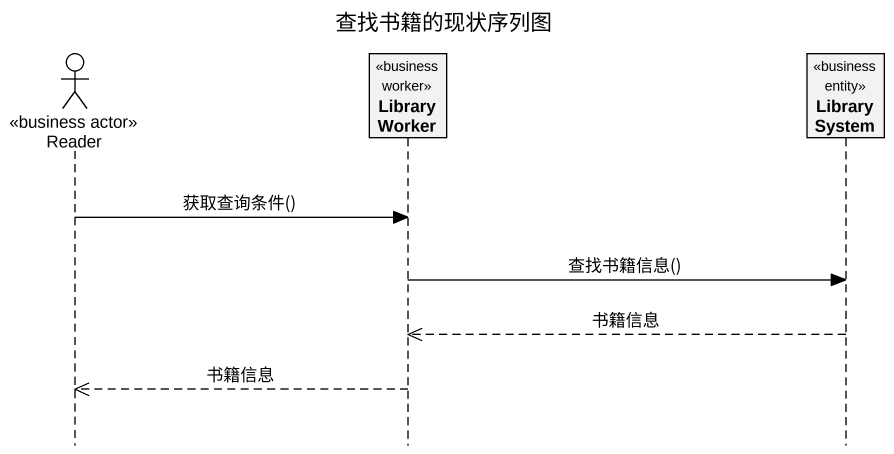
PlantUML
@startuml
title 查找书籍的现状序列图
hide footbox
actor Reader <<business actor>>
participant LibraryWorker <<business worker>>
participant LibrarySystem <<business entity>>

Reader -> LibraryWorker : 获取查询条件()
LibraryWorker -> LibrarySystem : 查找书籍信息()
LibrarySystem -->> LibraryWorker : 书籍信息
LibraryWorker -->> Reader : 书籍信息
@enduml
